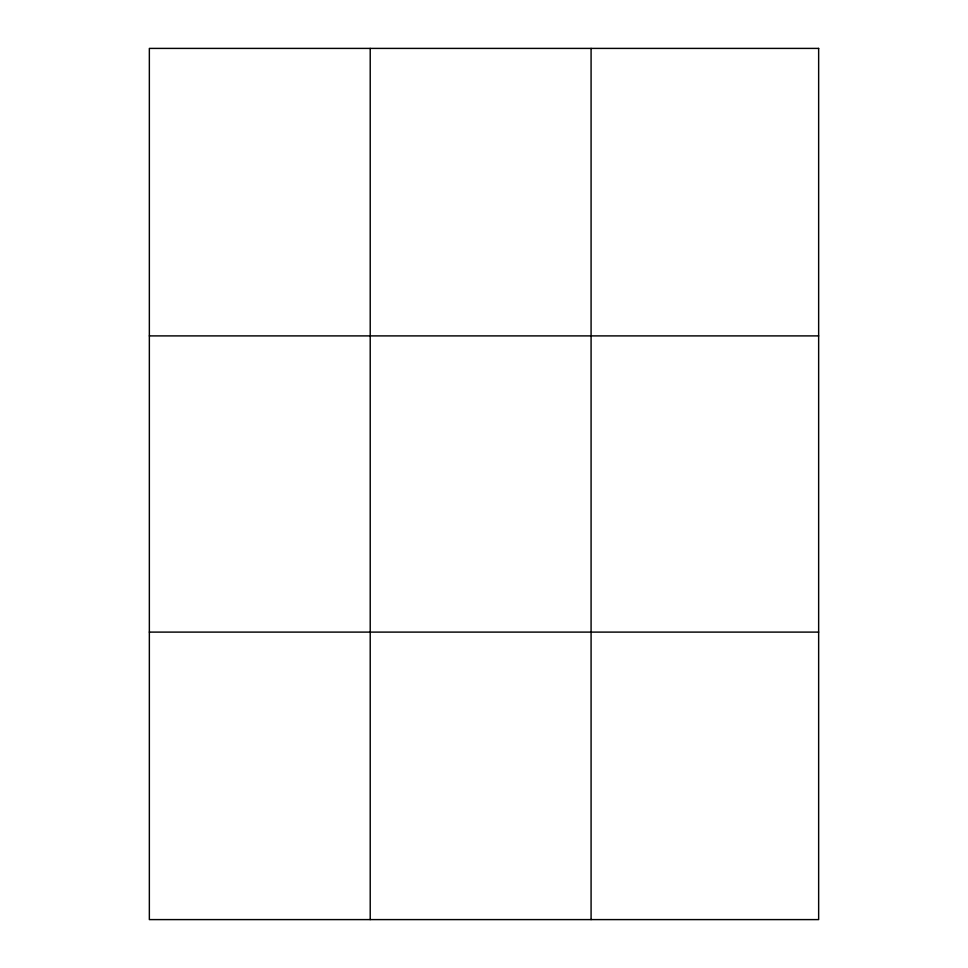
<?xml version="1.0" encoding="UTF-8"?>
<svg xmlns="http://www.w3.org/2000/svg" width="968" height="968" viewBox="0 0 968 968"><rect width="100%" height="100%" fill="white"/><g stroke="black" fill="none" stroke-linecap="round" stroke-linejoin="round"><path stroke-width="1.45" d="M370.212 919.6L370.212 48.4M591.085 919.6L591.085 48.4M149.35 335.896L818.65 335.896M149.35 632.104L818.65 632.104M818.65 48.4L818.65 919.6L149.35 919.6L149.35 48.4L818.65 48.4"/></g></svg>
